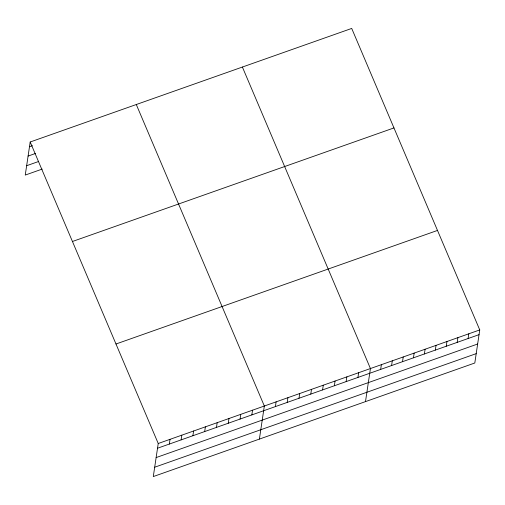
<?xml version="1.0" encoding="UTF-8"?>
<svg xmlns="http://www.w3.org/2000/svg" width="505" height="505" viewBox="0 0 505 505"><rect width="100%" height="100%" fill="white"/><g stroke="black" fill="none" stroke-linecap="round" stroke-linejoin="round"><path stroke-width="0.76" d="M30.193 142L158.235 443.497L153.293 476.569L474.807 363L479.75 329.929L351.707 28.431L30.193 142L25.25 175.071L42.199 169.087M169.32 444.065L170.027 439.337M181.106 439.899L181.813 435.171M192.897 435.733L193.604 431.005M204.683 431.573L205.39 426.845M216.475 427.407L217.182 422.679M228.26 423.24L228.967 418.512M240.052 419.074L240.759 414.352M251.837 414.914L252.544 410.186M259.393 439.091L264.336 406.02L136.293 104.522M275.421 406.582L276.121 401.86M287.206 402.422L287.913 397.694M298.998 398.256L299.705 393.528M310.783 394.089L311.49 389.368M322.575 389.929L323.282 385.201M334.36 385.763L335.067 381.035M346.152 381.597L346.859 376.875M357.938 377.437L358.645 372.709M365.494 401.614L370.436 368.543L242.394 67.045M380.663 369.408L381.37 364.679M391.59 365.551L392.297 360.822M402.523 361.687L403.23 356.959M413.456 357.824L414.163 353.096M424.383 353.967L425.09 349.239M435.316 350.104L436.023 345.376M446.25 346.241L446.957 341.513M457.183 342.377L457.89 337.656M468.11 338.52L468.817 333.792M29.486 146.728L32.434 145.686M28.091 156.077L35.457 153.476M26.645 165.716L38.437 161.549M72.449 241.491L393.963 127.923M115.98 344.006L437.494 230.431M158.235 443.497L479.75 329.929M157.528 448.225L479.043 334.657M156.133 457.58L477.648 344.012M154.694 467.22L476.202 353.645"/></g></svg>
